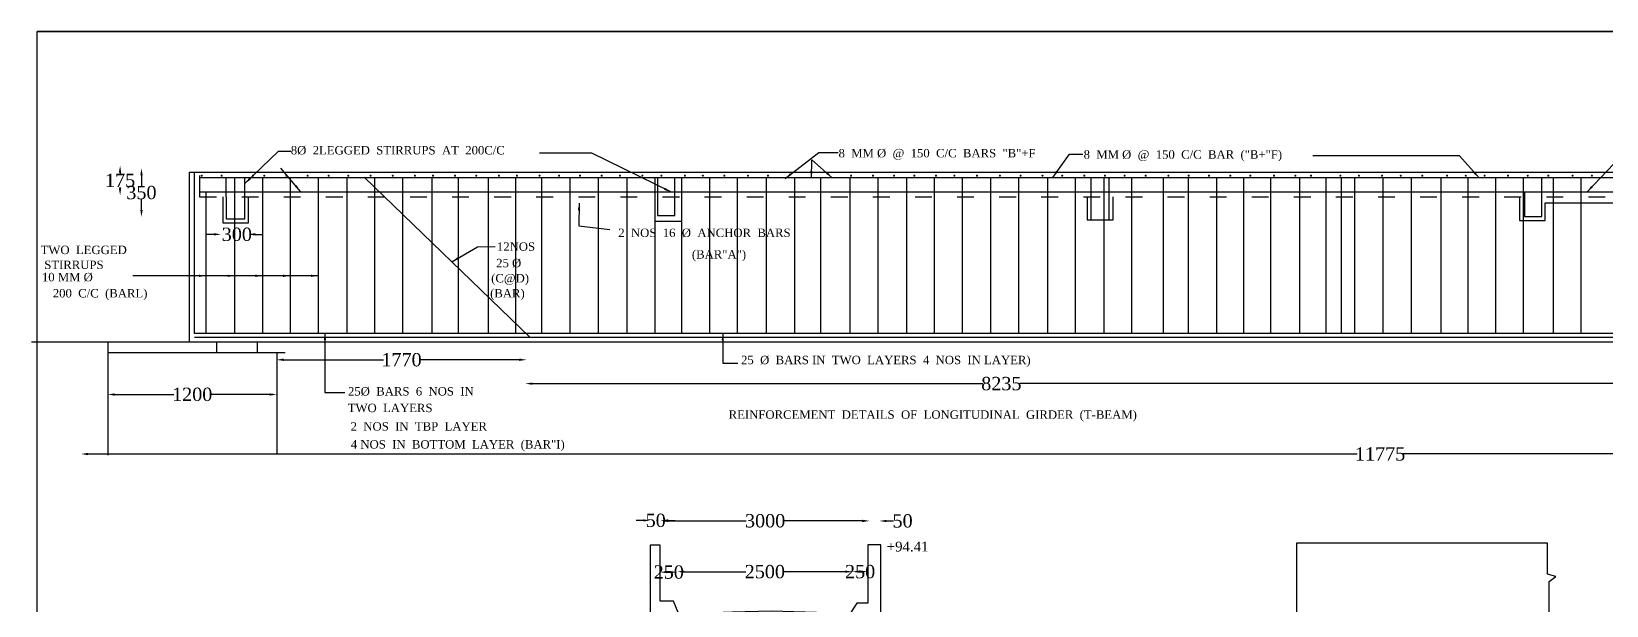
# Model space of a CAD drawing. Header units: millimetres. Extents: x 1461 to 19700, y 213 to 12466.
# Drawn here: x 1461 to 12689, y 8368 to 12464 of the extents above; entities that cross this region are included whole.
import ezdxf

# ---------------------------------------------------------------- set-up
doc = ezdxf.new("R2010")
doc.units = ezdxf.units.MM
doc.header["$MEASUREMENT"] = 0
doc.header["$PDMODE"] = 66
doc.header["$PDSIZE"] = 170
doc.linetypes.add('ACAD_ISO03W100', pattern=[30, 12, -18])
for name, color, linetype in [('DIM', 5, 'Continuous'), ('DOT LINE', 3, 'ACAD_ISO03W100'), ('DWG. LINE', 1, 'Continuous'), ('HATCH', 2, 'Continuous'), ('TEXT', 7, 'Continuous')]:
    doc.layers.add(name, color=color, linetype=linetype)
doc.layers.add('TITLE', color=7, linetype='Continuous', lineweight=30)
doc.styles.get("Standard").update_dxf_attribs({"font": 'TIMES.TTF', "height": 95})
doc.dimstyles.get("Standard").update_dxf_attribs({"dimtxt": 95, "dimasz": 50, "dimexe": 0.18, "dimexo": 0.0625, "dimgap": 0.09, "dimtad": 0, "dimtih": 1, "dimtoh": 1, "dimdec": 1, "dimzin": 0, "dimdsep": 46, "dimtxsty": 'Standard', "dimcen": 0.09, "dimse1": 1, "dimse2": 1, "dimclrd": 5, "dimclre": 5, "dimclrt": 4, "dimadec": 0, "dimazin": 0, "dimtfac": 1, "dimtdec": 1, "dimtofl": 0, "dimtmove": 0, "dimatfit": 3, "dimfxl": 1, "dimtolj": 1, "dimtzin": 0, "dimarcsym": 0})

# ---------------------------------------------------------------- blocks, each defined once
blk = doc.blocks.new('*D2')
at = {"layer": 'Defpoints', "color": 0}
for p in [(2095, 11506), (2093, 11295), (2095, 11295)]:
    blk.add_point(p, dxfattribs=at)
at = {"layer": 'DIM', "color": 5, "lineweight": -2}
for p, q in [((2093, 11456), (2093, 11449)), ((2093, 11345), (2093, 11352))]:
    blk.add_line(p, q, dxfattribs=at)
at = {"layer": 'DIM', "color": 5}
for points in [[(2084, 11456), (2101, 11456), (2093, 11506)], [(2084, 11345), (2101, 11345), (2093, 11295)]]:
    blk.add_solid(points, dxfattribs=at)
at = {"layer": 'DIM', "color": 4, "insert": (2093, 11401), "char_height": 95, "attachment_point": 5}
blk.add_mtext('\\A1;175', dxfattribs=at)
blk = doc.blocks.new('*D3')
at = {"layer": 'Defpoints', "color": 0}
for p in [(2246, 11487), (2245, 11140), (2246, 11140)]:
    blk.add_point(p, dxfattribs=at)
at = {"layer": 'DIM', "color": 5, "lineweight": -2}
for p, q in [((2245, 11437), (2245, 11362)), ((2245, 11190), (2245, 11265))]:
    blk.add_line(p, q, dxfattribs=at)
at = {"layer": 'DIM', "color": 5}
for points in [[(2237, 11437), (2254, 11437), (2245, 11487)], [(2237, 11190), (2254, 11190), (2245, 11140)]]:
    blk.add_solid(points, dxfattribs=at)
at = {"layer": 'DIM', "color": 4, "insert": (2245, 11314), "char_height": 95, "attachment_point": 5}
blk.add_mtext('\\A1;350', dxfattribs=at)
blk = doc.blocks.new('*D4')
at = {"layer": 'Defpoints', "color": 0}
for p in [(2812, 11017), (3006, 11017), (3006, 11016)]:
    blk.add_point(p, dxfattribs=at)
at = {"layer": 'DIM', "color": 5, "lineweight": -2}
for p, q in [((2762, 11016), (2712, 11016)), ((3056, 11016), (3106, 11016))]:
    blk.add_line(p, q, dxfattribs=at)
at = {"layer": 'DIM', "color": 5}
for points in [[(2762, 11025), (2762, 11008), (2812, 11016)], [(3056, 11025), (3056, 11008), (3006, 11016)]]:
    blk.add_solid(points, dxfattribs=at)
at = {"layer": 'DIM', "color": 4, "insert": (2925, 11016), "char_height": 95, "attachment_point": 5}
blk.add_mtext('\\A1;300', dxfattribs=at)
blk = doc.blocks.new('*D5')
at = {"layer": 'Defpoints', "color": 0}
for p in [(3209, 10121), (4989, 10121), (4989, 10121)]:
    blk.add_point(p, dxfattribs=at)
at = {"layer": 'DIM', "color": 5, "lineweight": -2}
for p, q in [((3259, 10121), (3970, 10121)), ((4939, 10121), (4229, 10121))]:
    blk.add_line(p, q, dxfattribs=at)
at = {"layer": 'DIM', "color": 5}
for points in [[(3259, 10130), (3259, 10113), (3209, 10121)], [(4939, 10130), (4939, 10113), (4989, 10121)]]:
    blk.add_solid(points, dxfattribs=at)
at = {"layer": 'DIM', "color": 4, "insert": (4099, 10121), "char_height": 95, "attachment_point": 5}
blk.add_mtext('\\A1;1770', dxfattribs=at)
blk = doc.blocks.new('*D6')
at = {"layer": 'Defpoints', "color": 0}
for p in [(4981, 9951), (13220, 9951), (13220, 9951)]:
    blk.add_point(p, dxfattribs=at)
at = {"layer": 'DIM', "color": 5, "lineweight": -2}
for p, q in [((5031, 9951), (8244, 9951)), ((13170, 9951), (8507, 9951))]:
    blk.add_line(p, q, dxfattribs=at)
at = {"layer": 'DIM', "color": 5}
for points in [[(5031, 9959), (5031, 9943), (4981, 9951)], [(13170, 9959), (13170, 9943), (13220, 9951)]]:
    blk.add_solid(points, dxfattribs=at)
at = {"layer": 'DIM', "color": 4, "insert": (8375, 9951), "char_height": 95, "attachment_point": 5}
blk.add_mtext('\\A1;8235', dxfattribs=at)
blk = doc.blocks.new('*D8')
at = {"layer": 'Defpoints', "color": 0}
for p in [(1815, 9447), (16196, 9449), (16196, 9447)]:
    blk.add_point(p, dxfattribs=at)
at = {"layer": 'DIM', "color": 5, "lineweight": -2}
for p, q in [((1865, 9449), (10912, 9449)), ((16146, 9449), (11238, 9449))]:
    blk.add_line(p, q, dxfattribs=at)
at = {"layer": 'DIM', "color": 5}
for points in [[(1865, 9457), (1865, 9440), (1815, 9449)], [(16146, 9457), (16146, 9440), (16196, 9449)]]:
    blk.add_solid(points, dxfattribs=at)
at = {"layer": 'DIM', "color": 4, "insert": (11075, 9449), "char_height": 95, "attachment_point": 5}
blk.add_mtext('\\A1;11775', dxfattribs=at)
blk = doc.blocks.new('*D9')
at = {"layer": 'Defpoints', "color": 0}
for p in [(2005, 9873), (3209, 9874), (3209, 9873)]:
    blk.add_point(p, dxfattribs=at)
at = {"layer": 'DIM', "color": 5, "lineweight": -2}
for p, q in [((2055, 9874), (2477, 9874)), ((3159, 9874), (2737, 9874))]:
    blk.add_line(p, q, dxfattribs=at)
at = {"layer": 'DIM', "color": 5}
for points in [[(2055, 9882), (2055, 9865), (2005, 9874)], [(3159, 9882), (3159, 9865), (3209, 9874)]]:
    blk.add_solid(points, dxfattribs=at)
at = {"layer": 'DIM', "color": 4, "insert": (2607, 9874), "char_height": 95, "attachment_point": 5}
blk.add_mtext('\\A1;1200', dxfattribs=at)
blk = doc.blocks.new('*D13')
at = {"layer": 'Defpoints', "color": 0}
for p in [(5872, 8978), (5950, 8978), (5950, 8975)]:
    blk.add_point(p, dxfattribs=at)
at = {"layer": 'DIM', "color": 5, "lineweight": -2}
for p, q in [((5822, 8975), (5772, 8975)), ((6000, 8975), (6050, 8975))]:
    blk.add_line(p, q, dxfattribs=at)
at = {"layer": 'DIM', "color": 5}
for points in [[(5822, 8983), (5822, 8967), (5872, 8975)], [(6000, 8983), (6000, 8967), (5950, 8975)]]:
    blk.add_solid(points, dxfattribs=at)
at = {"layer": 'DIM', "color": 4, "insert": (5911, 8975), "char_height": 95, "attachment_point": 5}
blk.add_mtext('\\A1;50', dxfattribs=at)
blk = doc.blocks.new('*D14')
at = {"layer": 'Defpoints', "color": 0}
for p in [(5950, 8975), (7432, 8975), (7432, 8972)]:
    blk.add_point(p, dxfattribs=at)
at = {"layer": 'DIM', "color": 5, "lineweight": -2}
for p, q in [((6000, 8972), (6556, 8972)), ((7382, 8972), (6826, 8972))]:
    blk.add_line(p, q, dxfattribs=at)
at = {"layer": 'DIM', "color": 5}
for points in [[(6000, 8980), (6000, 8963), (5950, 8972)], [(7382, 8980), (7382, 8963), (7432, 8972)]]:
    blk.add_solid(points, dxfattribs=at)
at = {"layer": 'DIM', "color": 4, "insert": (6691, 8972), "char_height": 95, "attachment_point": 5}
blk.add_mtext('\\A1;3000', dxfattribs=at)
blk = doc.blocks.new('*D15')
at = {"layer": 'Defpoints', "color": 0}
for p in [(7432, 8971), (7506, 8971), (7506, 8971)]:
    blk.add_point(p, dxfattribs=at)
at = {"layer": 'DIM', "color": 5, "lineweight": -2}
for p, q in [((7382, 8971), (7332, 8971)), ((7556, 8971), (7606, 8971))]:
    blk.add_line(p, q, dxfattribs=at)
at = {"layer": 'DIM', "color": 5}
for points in [[(7382, 8979), (7382, 8963), (7432, 8971)], [(7556, 8979), (7556, 8963), (7506, 8971)]]:
    blk.add_solid(points, dxfattribs=at)
at = {"layer": 'DIM', "color": 4, "insert": (7671, 8971), "char_height": 95, "attachment_point": 5}
blk.add_mtext('\\A1;50', dxfattribs=at)
blk = doc.blocks.new('*D16')
at = {"layer": 'Defpoints', "color": 0}
for p in [(5942, 8607), (6065, 8607), (6065, 8606)]:
    blk.add_point(p, dxfattribs=at)
at = {"layer": 'DIM', "color": 5, "lineweight": -2}
blk.add_line((5992, 8606), (6015, 8606), dxfattribs=at)
at = {"layer": 'DIM', "color": 5}
for points in [[(5992, 8614), (5992, 8598), (5942, 8606)], [(6015, 8614), (6015, 8598), (6065, 8606)]]:
    blk.add_solid(points, dxfattribs=at)
at = {"layer": 'DIM', "color": 4, "insert": (6004, 8606), "char_height": 95, "attachment_point": 5}
blk.add_mtext('\\A1;250', dxfattribs=at)
blk = doc.blocks.new('*D17')
at = {"layer": 'Defpoints', "color": 0}
for p in [(6066, 8607), (7313, 8609), (7313, 8607)]:
    blk.add_point(p, dxfattribs=at)
at = {"layer": 'DIM', "color": 5, "lineweight": -2}
for p, q in [((6116, 8609), (6553, 8609)), ((7263, 8609), (6826, 8609))]:
    blk.add_line(p, q, dxfattribs=at)
at = {"layer": 'DIM', "color": 5}
for points in [[(6116, 8618), (6116, 8601), (6066, 8609)], [(7263, 8618), (7263, 8601), (7313, 8609)]]:
    blk.add_solid(points, dxfattribs=at)
at = {"layer": 'DIM', "color": 4, "insert": (6689, 8609), "char_height": 95, "attachment_point": 5}
blk.add_mtext('\\A1;2500', dxfattribs=at)
blk = doc.blocks.new('*D18')
at = {"layer": 'Defpoints', "color": 0}
for p in [(7313, 8609), (7423, 8609), (7423, 8609)]:
    blk.add_point(p, dxfattribs=at)
at = {"layer": 'DIM', "color": 5, "lineweight": -2}
blk.add_line((7363, 8609), (7373, 8609), dxfattribs=at)
at = {"layer": 'DIM', "color": 5}
for points in [[(7363, 8618), (7363, 8601), (7313, 8609)], [(7373, 8618), (7373, 8601), (7423, 8609)]]:
    blk.add_solid(points, dxfattribs=at)
at = {"layer": 'DIM', "color": 4, "insert": (7368, 8609), "char_height": 95, "attachment_point": 5}
blk.add_mtext('\\A1;250', dxfattribs=at)

msp = doc.modelspace()

# ---------------------------------------------------------------- linework, layer by layer
at = {"layer": 'DOT LINE', "ltscale": 10}
msp.add_lwpolyline([(2659.93, 11282.99), (15534.12, 11282.99)], dxfattribs=at)
at = {"layer": 'DWG. LINE'}
for points in [[(16187.26, 12464.01), (1502.23, 12464.01)], [(2587.58, 10249.21), (2587.58, 11461.03), (15534.08, 11461.03), (15534.08, 10309.01), (2624.21, 10309.01), (2624.21, 11461.03)], [(2659.67, 11422.91), (15534.4, 11422.91)], [(2659.88, 11437.34), (2659.88, 11283.12)], [(2849.5, 11283.11), (2849.5, 11422.86)], [(2849.5, 11283.12), (2849.5, 11126.04), (2982.77, 11126.04), (2982.77, 11420.23)], [(2908.26, 11422.89), (2908.26, 10309.06)], [(3108.01, 11422.89), (3108.01, 10309.06)], [(3304.77, 11422.89), (3304.77, 10309.06)], [(3503.93, 11422.89), (3503.93, 10309.06)], [(3709.11, 11422.89), (3709.11, 10309.06)], [(5014.21, 10281.85), (3833.83, 11423.7)], [(3907.47, 11422.89), (3907.47, 10309.06)], [(4105.37, 11422.89), (4105.37, 10309.06)], [(4314.41, 11422.89), (4314.41, 10309.06)], [(4502.37, 11422.89), (4502.37, 10309.06)], [(4717.08, 11422.89), (4717.08, 10309.06)], [(4910.64, 11422.89), (4910.64, 10309.06)], [(5097.33, 11422.89), (5097.33, 10309.06)], [(5298.89, 11422.89), (5298.89, 10309.06)], [(5500.83, 11422.89), (5500.83, 10309.06)], [(5704.23, 11422.89), (5704.23, 10309.06)], [(5905.79, 11422.89), (5905.79, 10309.06)], [(5923.02, 11422.61), (5923.02, 11150.43), (6047.75, 11150.43), (6047.75, 11422.85)], [(6094.03, 11422.89), (6094.03, 10309.06)], [(6295.07, 11422.89), (6295.07, 10309.06)], [(6491.04, 11422.89), (6491.04, 10309.06)], [(6699.36, 11422.89), (6699.36, 10309.06)], [(6901.15, 11422.89), (6901.15, 10309.06)], [(7085.91, 11422.89), (7085.91, 10309.06)], [(7295.8, 11422.89), (7295.8, 10309.06)], [(7493.61, 11422.89), (7493.61, 10309.06)], [(7698.57, 11422.89), (7698.57, 10309.06)], [(7895.51, 11422.89), (7895.51, 10309.06)], [(8096.47, 11422.89), (8096.47, 10309.06)], [(8297.49, 11422.89), (8297.49, 10309.06)], [(8497.45, 11422.89), (8497.45, 10309.06)], [(8704.12, 11422.89), (8704.12, 10309.06)], [(8901.96, 11422.89), (8901.96, 10309.06)], [(9013.65, 11422.79), (9013.65, 11120.5)], [(9105.12, 11422.89), (9105.12, 10309.06)], [(9141.24, 11422.29), (9141.24, 11120.59)], [(9303.83, 11422.89), (9303.83, 10309.06)], [(9527.98, 11422.89), (9527.98, 10309.06)], [(9706.63, 11422.89), (9706.63, 10309.06)], [(9908.19, 11422.89), (9908.19, 10309.06)], [(10102.19, 11422.89), (10102.19, 10309.06)], [(10293.35, 11422.89), (10293.35, 10309.06)], [(10500.83, 11422.89), (10500.83, 10309.06)], [(10687.35, 11422.89), (10687.35, 10309.06)], [(10796.96, 11422.89), (10796.96, 10309.06)], [(10893.41, 11422.89), (10893.41, 10309.06)], [(11095.5, 11422.89), (11095.5, 10309.06)], [(11297.28, 11422.89), (11297.28, 10309.06)], [(11506.99, 11422.89), (11506.99, 10309.06)], [(11699.5, 11422.89), (11699.5, 10309.06)], [(11897.8, 11422.89), (11897.8, 10309.06)], [(12094.37, 11422.89), (12094.37, 10309.06)], [(12105.07, 11318.74), (12105.07, 11144.62), (12228.84, 11144.62), (12228.84, 11423.15)], [(12309.66, 11422.89), (12309.66, 10309.06)], [(12505.97, 11422.89), (12505.97, 10309.06)], [(2659.82, 11318.78), (15532.96, 11318.78)], [(2703.74, 11318.33), (2703.74, 10308.98)], [(2824.59, 11283.09), (2824.59, 11097.41), (3007.74, 11097.41), (3007.74, 11282.99)], [(8986.55, 11282.77), (8986.55, 11120.62), (9172.78, 11120.62), (9172.78, 11282.97)], [(12068.28, 11283), (12068.28, 11115.29), (12252.67, 11115.29), (12252.67, 11242.05), (15150.91, 11242.05)], [(5905.79, 11110.12), (6094.03, 11110.12)], [(1461.35, 10248.96), (16062.35, 10248.9)], [(2005.32, 10249.2), (2005.32, 9441.22)], [(2622.77, 10281.6), (15576.29, 10281.6)], [(2780.41, 10252.56), (2780.41, 10174.3)], [(3069.8, 10249.1), (3069.8, 10174.3)], [(2005.17, 10174.3), (3268.85, 10174.3)], [(3209.06, 10174.47), (3209.06, 9446.64)], [(9352.14, 8267.7), (12281.16, 8267.7), (12281.16, 8539.62), (12326.46, 8575.82), (12268.79, 8592.32), (12268.79, 8812.54), (10478.4, 8812.54), (10478.4, 7616.3)]]:
    msp.add_lwpolyline(points, dxfattribs=at)
msp.add_lwpolyline([(5942.01, 8798.55), (5872.39, 8798.55), (5872.39, 8271.47), (7516.61, 8271.47), (7516.61, 8801.36), (7423.04, 8801.36), (7423.04, 8383.78), (7345.25, 8383.78), (7296.17, 8311.34), (6736.86, 8326.9), (6455.25, 8321.33), (6074.89, 8306.84), (6036.99, 8399.32), (5942.01, 8399.32), (5942.01, 8798.55)], close=True, dxfattribs=at)
at = {"layer": 'HATCH', "const_width": 6.85}
for points in [[(2671.41, 11434.8, 1), (2679.27, 11434.8, 1)], [(2812.67, 11434.8, 1), (2820.52, 11434.8, 1)], [(3035.56, 11434.8, 1), (3043.42, 11434.8, 1)], [(3116.16, 11434.8, 1), (3124.01, 11434.8, 1)], [(3274.62, 11434.8, 1), (3282.47, 11434.8, 1)], [(3425.48, 11434.8, 1), (3433.33, 11434.8, 1)], [(3575.22, 11434.8, 1), (3583.07, 11434.8, 1)], [(3715.44, 11434.8, 1), (3723.3, 11434.8, 1)], [(3874.24, 11434.8, 1), (3882.09, 11434.8, 1)], [(4032.64, 11434.8, 1), (4040.49, 11434.8, 1)], [(4190.58, 11434.8, 1), (4198.43, 11434.8, 1)], [(4319.54, 11434.8, 1), (4327.39, 11434.8, 1)], [(4476.68, 11434.8, 1), (4484.53, 11434.8, 1)], [(4627.43, 11434.8, 1), (4635.29, 11434.8, 1)], [(4789.6, 11434.8, 1), (4797.45, 11434.8, 1)], [(4917.86, 11434.8, 1), (4925.72, 11434.8, 1)], [(5078.78, 11434.8, 1), (5086.63, 11434.8, 1)], [(5218.5, 11434.8, 1), (5226.35, 11434.8, 1)], [(5367.53, 11434.8, 1), (5375.39, 11434.8, 1)], [(5521.63, 11434.8, 1), (5529.49, 11434.8, 1)], [(5651.99, 11434.8, 1), (5659.84, 11434.8, 1)], [(5812.58, 11434.8, 1), (5820.43, 11434.8, 1)], [(5947.84, 11434.8, 1), (5955.7, 11434.8, 1)], [(6115, 11434.8, 1), (6122.85, 11434.8, 1)], [(6243.07, 11434.8, 1), (6250.92, 11434.8, 1)], [(6396.64, 11434.8, 1), (6404.49, 11434.8, 1)], [(6564.18, 11434.8, 1), (6572.03, 11434.8, 1)], [(6707.84, 11434.8, 1), (6715.69, 11434.8, 1)], [(7299.73, 11434.8, 1), (7307.58, 11434.8, 1)], [(7456.38, 11434.8, 1), (7464.24, 11434.8, 1)], [(7606.44, 11434.8, 1), (7614.29, 11434.8, 1)], [(7750.65, 11434.8, 1), (7758.5, 11434.8, 1)], [(7905.05, 11434.8, 1), (7912.9, 11434.8, 1)], [(8036.64, 11434.8, 1), (8044.49, 11434.8, 1)], [(8197.73, 11434.8, 1), (8205.58, 11434.8, 1)], [(8360.73, 11434.8, 1), (8368.59, 11434.8, 1)], [(8507.89, 11434.8, 1), (8515.74, 11434.8, 1)], [(8664.27, 11434.8, 1), (8672.13, 11434.8, 1)], [(8804.66, 11434.8, 1), (8812.51, 11434.8, 1)], [(8962.33, 11434.8, 1), (8970.19, 11434.8, 1)], [(9109.25, 11434.8, 1), (9117.1, 11434.8, 1)], [(9249.31, 11434.8, 1), (9257.17, 11434.8, 1)], [(9399.52, 11434.8, 1), (9407.37, 11434.8, 1)], [(9562.19, 11434.8, 1), (9570.04, 11434.8, 1)], [(9705.99, 11434.8, 1), (9713.85, 11434.8, 1)], [(9851.38, 11434.8, 1), (9859.23, 11434.8, 1)], [(10003.42, 11434.8, 1), (10011.28, 11434.8, 1)], [(10145.73, 11434.8, 1), (10153.58, 11434.8, 1)], [(10314.45, 11434.8, 1), (10322.3, 11434.8, 1)], [(10467.35, 11434.8, 1), (10475.21, 11434.8, 1)], [(10578.22, 11434.8, 1), (10586.07, 11434.8, 1)], [(10788.17, 11434.8, 1), (10796.02, 11434.8, 1)], [(10919.63, 11434.8, 1), (10927.48, 11434.8, 1)], [(11084.97, 11434.8, 1), (11092.82, 11434.8, 1)], [(11218.23, 11434.8, 1), (11226.08, 11434.8, 1)], [(11371.48, 11434.8, 1), (11379.33, 11434.8, 1)], [(11548.61, 11434.8, 1), (11556.46, 11434.8, 1)], [(11681.74, 11434.8, 1), (11689.59, 11434.8, 1)], [(11815.49, 11434.8, 1), (11823.34, 11434.8, 1)], [(11982.89, 11434.8, 1), (11990.74, 11434.8, 1)], [(12123.72, 11434.8, 1), (12131.57, 11434.8, 1)], [(12269.94, 11434.8, 1), (12277.8, 11434.8, 1)], [(12442.57, 11434.8, 1), (12450.42, 11434.8, 1)], [(12580.77, 11434.8, 1), (12588.63, 11434.8, 1)]]:
    msp.add_lwpolyline(points, format="xyb", close=True, dxfattribs=at)
at = {"layer": 'TITLE'}
msp.add_lwpolyline([(1502.23, 12464.01), (19681.94, 12464.01), (19681.94, 213.31), (1502.23, 213.31)], close=True, dxfattribs=at)

# ---------------------------------------------------------------- texts
at = {"layer": 'TEXT'}
for s, height, p in [('8%%C  2LEGGED  STIRRUPS  AT  200C/C', 60, (3309.67, 11586.64)), ('8  MM %%C  @  150  C/C  BARS  "B"+F', 60, (7214.36, 11565.68)), ('8  MM %%C  @  150  C/C  BAR  ("B+"F)', 60, (8961.49, 11556.15)), ('2  NOS  16  %%C  ANCHOR  BARS', 60, (5644.06, 10997.4)), ('TWO  LEGGED', 60, (1526.51, 10875.42)), ('12NOS', 60, (4779.24, 10899.11)), ('(BAR"A")', 60, (6168.96, 10843.42)), ('STIRRUPS', 60, (1552.36, 10768.8)), ('25 %%C', 60, (4773.64, 10781.56)), ('10 MM %%C', 60, (1535.78, 10681.42)), ('(C@D)', 60, (4738.15, 10673.34)), ('200  C/C  (BARL)', 60, (1613.15, 10566.07)), ('(BAR)', 60, (4730.65, 10566.07)), ('25  %%C  BARS IN  TWO  LAYERS  4  NOS  IN LAYER)', 60, (6519.51, 10089.94)), ('25%%C  BARS  6  NOS  IN', 60, (3717.51, 9866.32)), ('TWO  LAYERS', 60, (3715.86, 9747.68)), ('2  NOS  IN  TBP  LAYER', 60, (3736.23, 9615.9)), ('REINFORCEMENT  DETAILS  OF  LONGITUDINAL  GIRDER  (T-BEAM)', 60, (6431.18, 9700.11)), ('4 NOS  IN  BOTTOM  LAYER  (BAR"I)', 60, (3737.8, 9487.93)), ('+94.41', 70, (7557.9, 8753.53))]:
    msp.add_text(s, height=height, dxfattribs=at).set_placement(p)

# ---------------------------------------------------------------- dimensions: what is measured, and where the dimension line sits
at = {"layer": 'DIM'}
for p1, p2, distance, text, picture, middle in [((2095.15, 11505.83), (2095.15, 11295.44), -2.52, '175', '*D2', (2092.63, 11400.64)), ((2246.32, 11487.32), (2246.32, 11140.25), -1.03, '350', '*D3', (2245.29, 11313.79))]:
    dim = msp.add_aligned_dim(p1=p1, p2=p2, distance=distance, text=text, dimstyle='Standard', override={"dimasz": 50}, dxfattribs=at)
    dim.commit()
    dim.dimension.update_dxf_attribs({"geometry": picture, "text_midpoint": middle})
for base, p1, p2, text, picture, middle in [((3006.5, 11016.39), (2811.73, 11017.41), (3006.5, 11017.41), '300', '*D4', (2925.1, 11016.39)), ((13219.76, 9950.98), (4981.04, 9951.02), (13219.76, 9951.02), '8235', '*D6', (8375.46, 9950.98)), ((16195.91, 9448.59), (1815.46, 9447.44), (16195.91, 9447.44), '11775', '*D8', (11074.99, 9448.59)), ((5950.01, 8975.15), (5872.01, 8978.48), (5950.01, 8978.48), '50', '*D13', (5911.01, 8975.15)), ((6065.47, 8605.93), (5941.84, 8607.47), (6065.47, 8607.47), '250', '*D16', (6003.66, 8605.93)), ((7422.77, 8609.26), (7312.59, 8609.26), (7422.77, 8609.26), '250', '*D18', (7367.68, 8609.26))]:
    dim = msp.add_linear_dim(base=base, p1=p1, p2=p2, angle=0, text=text, dimstyle='Standard', dxfattribs=at)
    dim.commit()
    dim.dimension.update_dxf_attribs({"geometry": picture, "text_midpoint": middle, "dimtype": 161})
for p1, p2, distance, text, picture, middle in [((3208.88, 10121.08), (4989.47, 10121.08), 0.37, '1770', '*D5', (4099.17, 10121.45)), ((2005.27, 9873.18), (3208.56, 9873.18), 0.37, '1200', '*D9', (2606.91, 9873.56)), ((5949.67, 8974.51), (7432.17, 8974.51), -2.92, '3000', '*D14', (6690.92, 8971.59)), ((7431.81, 8971.07), (7506.47, 8971.07), 0, '50', '*D15', (7670.84, 8971.07)), ((6065.84, 8607.02), (7312.77, 8607.02), 2.37, '2500', '*D17', (6689.3, 8609.39))]:
    dim = msp.add_aligned_dim(p1=p1, p2=p2, distance=distance, text=text, dimstyle='Standard', dxfattribs=at)
    dim.commit()
    dim.dimension.update_dxf_attribs({"geometry": picture, "text_midpoint": middle})

# ---------------------------------------------------------------- leaders
for points in [[(12551.08, 11320.3), (13044.81, 11839.6), (13205.98, 11839.6)], [(2981.98, 11378.34), (3223.2, 11610.36), (3310.83, 11610.36)], [(6019.5, 11318.75), (5454.7, 11594.84), (5081.66, 11595.69)], [(6833.6, 11415.24), (7074.84, 11600.15), (7210.91, 11600.15)], [(8742.33, 11423.05), (8860.95, 11587.32), (8956.62, 11587.32)], [(11780.66, 11419), (11641.84, 11575.65), (10595.73, 11575.65)], [(3377.99, 11322.96), (3238.31, 11488.95)], [(7020.88, 11417.18), (7023.29, 11547.76)], [(7169.04, 11420.41), (7023.11, 11548.23)], [(5364.61, 11238.45), (5363.9, 11077.7), (5582.9, 11049.81)], [(4458.13, 10820.12), (4639.83, 10926.47), (4765.74, 10930.18)], [(2704.31, 10720.45), (2183.28, 10720.45)], [(2908.82, 10720.48), (2703.55, 10720.48)], [(3108.06, 10720.5), (2908.74, 10720.5)], [(3304.86, 10720.5), (3108.06, 10720.5)], [(3503.49, 10720.59), (3302.15, 10720.59)], [(3553.3, 10312.66), (3553.3, 9886.77), (3694.75, 9886.77)], [(6388.94, 10310.48), (6388.94, 10098.05), (6496.31, 10098.05)]]:
    msp.add_leader(points, dimstyle='Standard', override={"dimgap": 0.09, "dimtad": 0}, dxfattribs=at)

doc.saveas('drawing.dxf')
